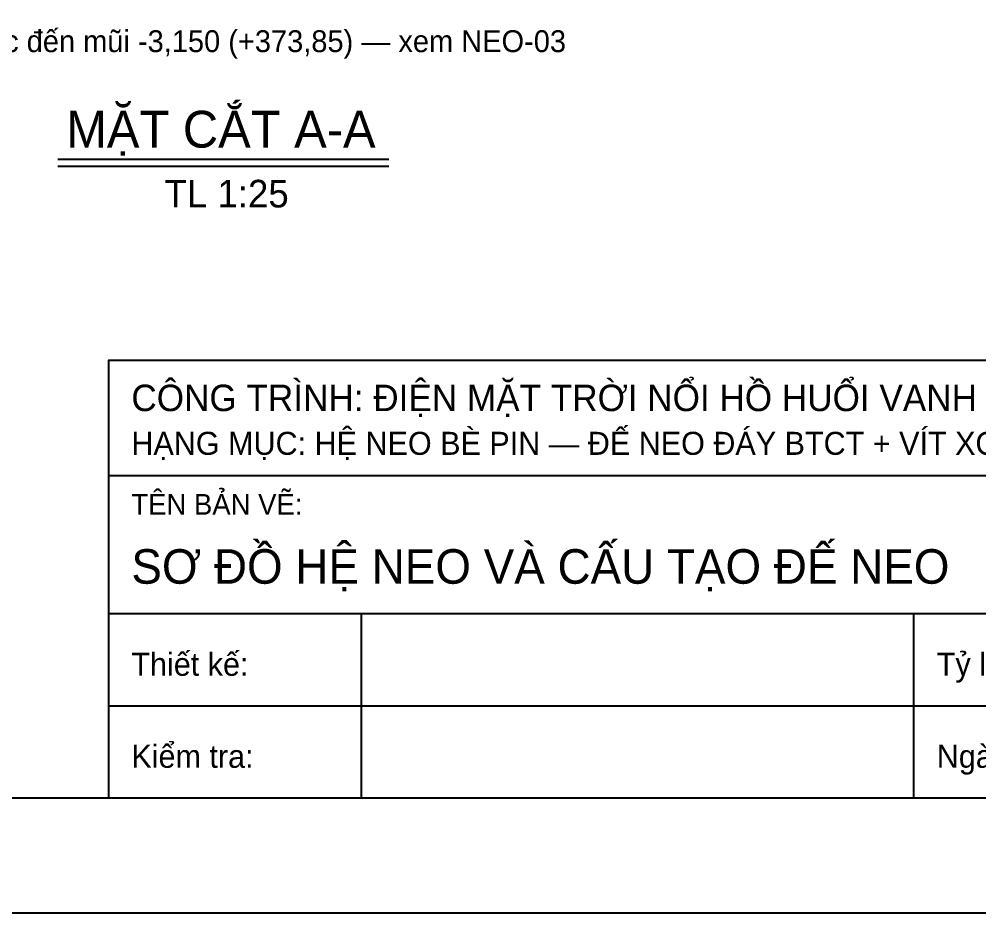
# Model space of a CAD drawing. Extents: x 0 to 45000, y 0 to 7425.
# Drawn here: x 5556 to 7641, y 0 to 1942 of the extents above; entities that cross this region are included whole.
import ezdxf

# ---------------------------------------------------------------- set-up
doc = ezdxf.new("R2010")
doc.units = 0
doc.header["$LTSCALE"] = 25
for name, color, linetype in [('KHUNG', 7, 'CONTINUOUS'), ('KHUNG_M', 7, 'CONTINUOUS'), ('TEXT', 7, 'CONTINUOUS')]:
    doc.layers.add(name, color=color, linetype=linetype)
doc.styles.add('VN', font='arial.ttf', dxfattribs={"width": 0.95})

msp = doc.modelspace()

# ---------------------------------------------------------------- linework, layer by layer
at = {"layer": 'KHUNG'}
for points in [[(625, 250), (10250, 250), (10250, 7175), (625, 7175)], [(5750, 250), (10250, 250), (10250, 1200), (5750, 1200)]]:
    msp.add_lwpolyline(points, close=True, dxfattribs=at)
at = {"layer": 'KHUNG_M'}
for p, q in [((5750, 950), (10250, 950)), ((5750, 650), (10250, 650)), ((6300, 250), (6300, 650)), ((7500, 250), (7500, 650)), ((5750, 450), (8750, 450))]:
    msp.add_line(p, q, dxfattribs=at)
msp.add_lwpolyline([(0, 0), (10500, 0), (10500, 7425), (0, 7425)], close=True, dxfattribs=at)
at = {"layer": 'TEXT'}
for p, q in [((5640.3, 1637.5), (6359.7, 1637.5)), ((5640.3, 1622.5), (6359.7, 1622.5))]:
    msp.add_line(p, q, dxfattribs=at)

# ---------------------------------------------------------------- texts
at = {"layer": 'TEXT', "style": 'VN', "width": 0.95}
for s, height, p in [('Vít tiếp tục đến mũi -3,150 (+373,85) — xem NEO-03', 47.5, (5257.2, 1870)), ('MẶT CẮT A-A', 80, (5658.3, 1662.5)), ('TL 1:25', 60, (5871.9, 1532.5)), ('CÔNG TRÌNH: ĐIỆN MẶT TRỜI NỔI HỒ HUỔI VANH', 57.5, (5800, 1090)), ('HẠNG MỤC: HỆ NEO BÈ PIN — ĐẾ NEO ĐÁY BTCT + VÍT XOẮN', 50, (5800, 995)), ('TÊN BẢN VẼ:', 45, (5800, 865)), ('SƠ ĐỒ HỆ NEO VÀ CẤU TẠO ĐẾ NEO', 75, (5800, 715)), ('Thiết kế:', 50, (5800, 515)), ('Tỷ lệ:', 50, (7550, 515)), ('Kiểm tra:', 50, (5800, 315)), ('Ngày:', 50, (7550, 315))]:
    msp.add_text(s, height=height, dxfattribs=at).set_placement(p)

doc.saveas('drawing.dxf')
